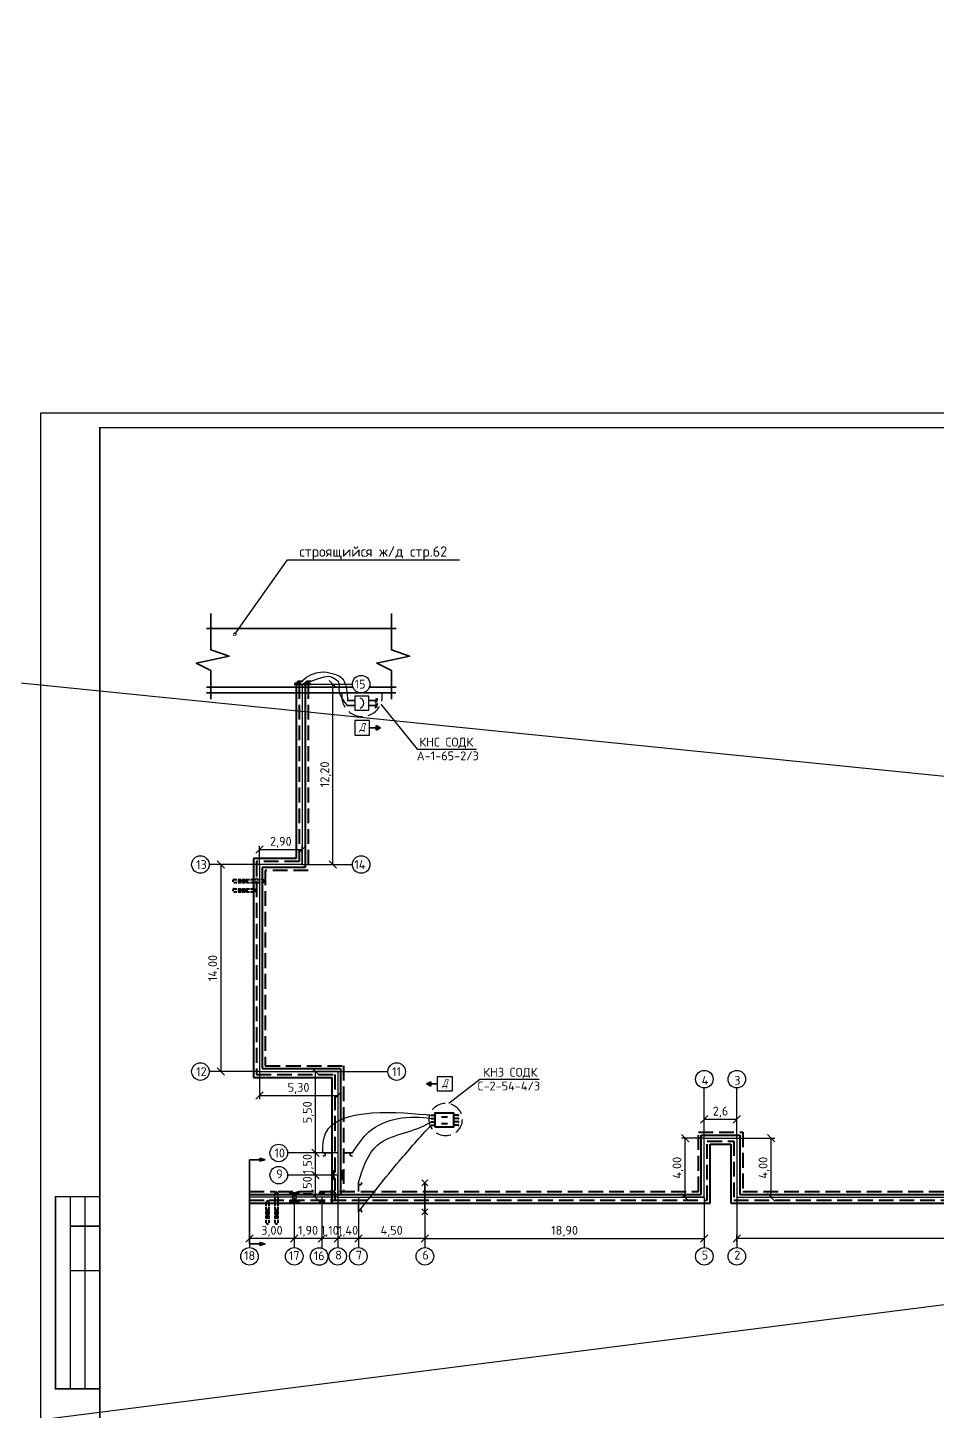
# Model space of a CAD drawing. Header units: millimetres. Extents: x -112426 to 6776, y 1218 to 38707.
# Drawn here: x 2911.5 to 3219.2, y 1483.6 to 1951.4 of the extents above; entities that cross this region are included whole.
import ezdxf
from ezdxf import colors
from ezdxf.entities.mleader import LeaderData, LeaderLine
from ezdxf.math import Vec2, Vec3

# ---------------------------------------------------------------- set-up
doc = ezdxf.new("R2010")
doc.units = ezdxf.units.MM
doc.linetypes.add('DASHED', pattern=[7, 5, -2, 0])
doc.linetypes.add('gost5', pattern=[7, 5, -2, 0])
for name, color, linetype, lineweight in [('Размер 3.5', 250, 'Continuous', 35), ('Таблица', 250, 'Continuous', 30), ('Тонкие', 5, 'Continuous', 30)]:
    doc.layers.add(name, color=color, linetype=linetype, lineweight=lineweight)
doc.styles.add('-ISOCPEUR-', font='isocpeur.ttf')
doc.styles.add('GOST', font='gost.shx', dxfattribs={"oblique": 15})
doc.dimstyles.new('М 1 к 200', dxfattribs={"dimtxt": 3.5, "dimasz": 2.5, "dimexe": 1.25, "dimexo": 0, "dimtad": 1, "dimlfac": 0.2, "dimrnd": 0.1, "dimzin": 1, "dimtxsty": 'GOST', "dimblk": 'OBLIQUE', "dimcen": 2.5, "dimclrd": 256, "dimclre": 256, "dimclrt": 256, "dimadec": 0, "dimazin": 2, "dimtfac": 1, "dimtmove": 0, "dimatfit": 3, "dimldrblk": 'NONE', "dimfxl": 1.25, "dimlwd": -1, "dimlwe": -1, "dimarcsym": 0})

# ---------------------------------------------------------------- blocks, each defined once
blk = doc.blocks.new('_Oblique')
at = {"color": 0, "linetype": 'ByBlock', "lineweight": -2}
blk.add_line((-0.5, -0.5), (0.5, 0.5), dxfattribs=at)
blk = doc.blocks.new('*D12')
at = {"transparency": 16777216}
for p, q in [((3151.38, 1540.84), (3151.38, 1543.24)), ((3467.8, 1541.99), (3151.38, 1541.99)), ((3467.8, 1540.84), (3467.8, 1543.24))]:
    blk.add_line(p, q, dxfattribs=at)
at = {"layer": 'Defpoints', "color": 0, "transparency": 16777216}
for p in [(3151.38, 1541.99), (3151.38, 1540.84), (3467.8, 1540.84)]:
    blk.add_point(p, dxfattribs=at)
at = {"transparency": 16777216, "xscale": 2.5, "yscale": 2.5, "zscale": 2.5, "rotation": 180}
blk.add_blockref('_Oblique', (3151.38, 1541.99), dxfattribs=at)
at = {"transparency": 16777216, "xscale": 2.5, "yscale": 2.5, "zscale": 2.5}
blk.add_blockref('_Oblique', (3467.8, 1541.99), dxfattribs=at)
at = {"transparency": 16777216, "insert": (3309.59, 1544.42), "char_height": 3, "attachment_point": 5, "style": '-ISOCPEUR-'}
blk.add_mtext('63,25', dxfattribs=at)
blk = doc.blocks.new('_None')
blk = doc.blocks.new('*D13')
at = {"transparency": 16777216}
for p, q in [((3151.38, 1575.95), (3164.28, 1575.95)), ((3163.03, 1555.94), (3163.03, 1575.95)), ((3151.38, 1555.94), (3164.28, 1555.94))]:
    blk.add_line(p, q, dxfattribs=at)
at = {"layer": 'Defpoints', "color": 0, "transparency": 16777216}
for p in [(3151.38, 1575.95), (3163.03, 1575.95), (3151.38, 1555.94)]:
    blk.add_point(p, dxfattribs=at)
at = {"transparency": 16777216, "xscale": 2.5, "yscale": 2.5, "zscale": 2.5}
for p, rotation in [((3163.03, 1575.95), 90), ((3163.03, 1555.94), 270)]:
    blk.add_blockref('_Oblique', p, dxfattribs=dict(at, rotation=rotation))
at = {"transparency": 16777216, "insert": (3160.61, 1565.94), "char_height": 3, "attachment_point": 5, "rotation": 90, "style": '-ISOCPEUR-'}
blk.add_mtext('4,00', dxfattribs=at)
blk = doc.blocks.new('*D14')
at = {"transparency": 16777216}
for p, q in [((3140.38, 1575.95), (3132.67, 1575.95)), ((3133.92, 1555.94), (3133.92, 1575.95)), ((3140.38, 1555.94), (3132.67, 1555.94))]:
    blk.add_line(p, q, dxfattribs=at)
at = {"layer": 'Defpoints', "color": 0, "transparency": 16777216}
for p in [(3133.92, 1575.95), (3140.38, 1575.95), (3140.38, 1555.94)]:
    blk.add_point(p, dxfattribs=at)
at = {"transparency": 16777216, "xscale": 2.5, "yscale": 2.5, "zscale": 2.5}
for p, rotation in [((3133.92, 1575.95), 90), ((3133.92, 1555.94), 270)]:
    blk.add_blockref('_Oblique', p, dxfattribs=dict(at, rotation=rotation))
at = {"transparency": 16777216, "insert": (3131.5, 1565.94), "char_height": 3, "attachment_point": 5, "rotation": 90, "style": '-ISOCPEUR-'}
blk.add_mtext('4,00', dxfattribs=at)
blk = doc.blocks.new('*D15')
at = {"transparency": 16777216}
for p, q in [((3140.38, 1575.96), (3140.38, 1583.56)), ((3140.38, 1582.31), (3151.38, 1582.31)), ((3151.38, 1575.95), (3151.38, 1583.56))]:
    blk.add_line(p, q, dxfattribs=at)
at = {"layer": 'Defpoints', "color": 0, "transparency": 16777216}
for p in [(3151.38, 1582.31), (3140.38, 1575.96), (3151.38, 1575.95)]:
    blk.add_point(p, dxfattribs=at)
at = {"transparency": 16777216, "xscale": 2.5, "yscale": 2.5, "zscale": 2.5, "rotation": 180}
blk.add_blockref('_Oblique', (3140.38, 1582.31), dxfattribs=at)
at = {"transparency": 16777216, "xscale": 2.5, "yscale": 2.5, "zscale": 2.5}
blk.add_blockref('_Oblique', (3151.38, 1582.31), dxfattribs=at)
at = {"transparency": 16777216, "insert": (3145.88, 1584.73), "char_height": 3, "attachment_point": 5, "style": '-ISOCPEUR-'}
blk.add_mtext('2,6', dxfattribs=at)
blk = doc.blocks.new('*D16')
at = {"transparency": 16777216}
for p, q in [((3045.88, 1545.74), (3045.88, 1540.74)), ((3140.38, 1545.74), (3140.38, 1540.74)), ((3045.88, 1541.99), (3140.38, 1541.99))]:
    blk.add_line(p, q, dxfattribs=at)
at = {"layer": 'Defpoints', "color": 0, "transparency": 16777216}
for p in [(3045.88, 1545.74), (3140.38, 1545.74), (3140.38, 1541.99)]:
    blk.add_point(p, dxfattribs=at)
at = {"transparency": 16777216, "xscale": 2.5, "yscale": 2.5, "zscale": 2.5, "rotation": 180}
blk.add_blockref('_Oblique', (3045.88, 1541.99), dxfattribs=at)
at = {"transparency": 16777216, "xscale": 2.5, "yscale": 2.5, "zscale": 2.5}
blk.add_blockref('_Oblique', (3140.38, 1541.99), dxfattribs=at)
at = {"transparency": 16777216, "insert": (3093.13, 1544.42), "char_height": 3, "attachment_point": 5, "style": '-ISOCPEUR-'}
blk.add_mtext('18,90', dxfattribs=at)
blk = doc.blocks.new('*D17')
at = {"transparency": 16777216}
for p, q in [((3023.38, 1545.74), (3023.38, 1540.74)), ((3045.88, 1545.74), (3045.88, 1540.74)), ((3045.88, 1541.99), (3023.38, 1541.99))]:
    blk.add_line(p, q, dxfattribs=at)
at = {"layer": 'Defpoints', "color": 0, "transparency": 16777216}
for p in [(3023.38, 1545.74), (3045.88, 1545.74), (3023.38, 1541.99)]:
    blk.add_point(p, dxfattribs=at)
at = {"transparency": 16777216, "xscale": 2.5, "yscale": 2.5, "zscale": 2.5, "rotation": 180}
blk.add_blockref('_Oblique', (3023.38, 1541.99), dxfattribs=at)
at = {"transparency": 16777216, "xscale": 2.5, "yscale": 2.5, "zscale": 2.5}
blk.add_blockref('_Oblique', (3045.88, 1541.99), dxfattribs=at)
at = {"transparency": 16777216, "insert": (3034.63, 1544.42), "char_height": 3, "attachment_point": 5, "style": '-ISOCPEUR-'}
blk.add_mtext('4,50', dxfattribs=at)
blk = doc.blocks.new('*D18')
at = {"transparency": 16777216}
for p, q in [((3016.38, 1545.74), (3016.38, 1540.74)), ((3023.38, 1545.74), (3023.38, 1540.74)), ((3023.38, 1541.99), (3016.38, 1541.99))]:
    blk.add_line(p, q, dxfattribs=at)
at = {"layer": 'Defpoints', "color": 0, "transparency": 16777216}
for p in [(3016.38, 1545.74), (3023.38, 1545.74), (3016.38, 1541.99)]:
    blk.add_point(p, dxfattribs=at)
at = {"transparency": 16777216, "xscale": 2.5, "yscale": 2.5, "zscale": 2.5, "rotation": 180}
blk.add_blockref('_Oblique', (3016.38, 1541.99), dxfattribs=at)
at = {"transparency": 16777216, "xscale": 2.5, "yscale": 2.5, "zscale": 2.5}
blk.add_blockref('_Oblique', (3023.38, 1541.99), dxfattribs=at)
at = {"transparency": 16777216, "insert": (3019.88, 1544.42), "char_height": 3, "attachment_point": 5, "style": '-ISOCPEUR-'}
blk.add_mtext('1,40', dxfattribs=at)
blk = doc.blocks.new('*D19')
at = {"transparency": 16777216}
for p, q in [((3011.03, 1545.74), (3011.03, 1540.74)), ((3016.38, 1545.74), (3016.38, 1540.74)), ((3016.38, 1541.99), (3011.03, 1541.99))]:
    blk.add_line(p, q, dxfattribs=at)
at = {"layer": 'Defpoints', "color": 0, "transparency": 16777216}
for p in [(3011.03, 1545.74), (3016.38, 1545.74), (3011.03, 1541.99)]:
    blk.add_point(p, dxfattribs=at)
at = {"transparency": 16777216, "xscale": 2.5, "yscale": 2.5, "zscale": 2.5, "rotation": 180}
blk.add_blockref('_Oblique', (3011.03, 1541.99), dxfattribs=at)
at = {"transparency": 16777216, "xscale": 2.5, "yscale": 2.5, "zscale": 2.5}
blk.add_blockref('_Oblique', (3016.38, 1541.99), dxfattribs=at)
at = {"transparency": 16777216, "insert": (3013.7, 1544.42), "char_height": 3, "attachment_point": 5, "style": '-ISOCPEUR-'}
blk.add_mtext('1,10', dxfattribs=at)
blk = doc.blocks.new('*D20')
at = {"transparency": 16777216}
for p, q in [((3001.68, 1545.74), (3001.68, 1540.74)), ((3011.03, 1545.74), (3011.03, 1540.74)), ((3011.03, 1541.99), (3001.68, 1541.99))]:
    blk.add_line(p, q, dxfattribs=at)
at = {"layer": 'Defpoints', "color": 0, "transparency": 16777216}
for p in [(3001.68, 1545.74), (3011.03, 1545.74), (3001.68, 1541.99)]:
    blk.add_point(p, dxfattribs=at)
at = {"transparency": 16777216, "xscale": 2.5, "yscale": 2.5, "zscale": 2.5, "rotation": 180}
blk.add_blockref('_Oblique', (3001.68, 1541.99), dxfattribs=at)
at = {"transparency": 16777216, "xscale": 2.5, "yscale": 2.5, "zscale": 2.5}
blk.add_blockref('_Oblique', (3011.03, 1541.99), dxfattribs=at)
at = {"transparency": 16777216, "insert": (3006.35, 1544.42), "char_height": 3, "attachment_point": 5, "style": '-ISOCPEUR-'}
blk.add_mtext('1,90', dxfattribs=at)
blk = doc.blocks.new('*D21')
at = {"transparency": 16777216}
for p, q in [((2986.53, 1545.74), (2986.53, 1540.74)), ((3001.68, 1545.74), (3001.68, 1540.74)), ((3001.68, 1541.99), (2986.53, 1541.99))]:
    blk.add_line(p, q, dxfattribs=at)
at = {"layer": 'Defpoints', "color": 0, "transparency": 16777216}
for p in [(2986.53, 1545.74), (3001.68, 1545.74), (2986.53, 1541.99)]:
    blk.add_point(p, dxfattribs=at)
at = {"transparency": 16777216, "xscale": 2.5, "yscale": 2.5, "zscale": 2.5, "rotation": 180}
blk.add_blockref('_Oblique', (2986.53, 1541.99), dxfattribs=at)
at = {"transparency": 16777216, "xscale": 2.5, "yscale": 2.5, "zscale": 2.5}
blk.add_blockref('_Oblique', (3001.68, 1541.99), dxfattribs=at)
at = {"transparency": 16777216, "insert": (2994.11, 1544.42), "char_height": 3, "attachment_point": 5, "style": '-ISOCPEUR-'}
blk.add_mtext('3,00', dxfattribs=at)
blk = doc.blocks.new('*D22')
at = {"transparency": 16777216}
for p, q in [((2981.54, 1668.44), (2975.62, 1668.44)), ((2976.87, 1668.44), (2976.87, 1598.44)), ((2981.54, 1598.44), (2975.62, 1598.44))]:
    blk.add_line(p, q, dxfattribs=at)
at = {"layer": 'Defpoints', "color": 0, "transparency": 16777216}
for p in [(2981.54, 1668.44), (2976.87, 1598.44), (2981.54, 1598.44)]:
    blk.add_point(p, dxfattribs=at)
at = {"transparency": 16777216, "xscale": 2.5, "yscale": 2.5, "zscale": 2.5}
for p, rotation in [((2976.87, 1668.44), 90), ((2976.87, 1598.44), 270)]:
    blk.add_blockref('_Oblique', p, dxfattribs=dict(at, rotation=rotation))
at = {"transparency": 16777216, "insert": (2974.45, 1633.44), "char_height": 3, "attachment_point": 5, "rotation": 90, "style": '-ISOCPEUR-'}
blk.add_mtext('14,00', dxfattribs=at)
blk = doc.blocks.new('*D23')
at = {"transparency": 16777216}
for p, q in [((2989.88, 1598.44), (2989.88, 1589.07)), ((3016.38, 1598.44), (3016.38, 1589.07)), ((2989.88, 1590.32), (3016.38, 1590.32))]:
    blk.add_line(p, q, dxfattribs=at)
at = {"layer": 'Defpoints', "color": 0, "transparency": 16777216}
for p in [(2989.88, 1598.44), (3016.38, 1598.44), (3016.38, 1590.32)]:
    blk.add_point(p, dxfattribs=at)
at = {"transparency": 16777216, "xscale": 2.5, "yscale": 2.5, "zscale": 2.5, "rotation": 180}
blk.add_blockref('_Oblique', (2989.88, 1590.32), dxfattribs=at)
at = {"transparency": 16777216, "xscale": 2.5, "yscale": 2.5, "zscale": 2.5}
blk.add_blockref('_Oblique', (3016.38, 1590.32), dxfattribs=at)
at = {"transparency": 16777216, "insert": (3003.13, 1592.75), "char_height": 3, "attachment_point": 5, "style": '-ISOCPEUR-'}
blk.add_mtext('5,30', dxfattribs=at)
blk = doc.blocks.new('*D24')
at = {"transparency": 16777216}
for p, q in [((2989.88, 1668.44), (2989.88, 1674.77)), ((3004.38, 1668.45), (3004.38, 1674.77)), ((2989.88, 1673.52), (3004.38, 1673.52))]:
    blk.add_line(p, q, dxfattribs=at)
at = {"layer": 'Defpoints', "color": 0, "transparency": 16777216}
for p in [(3004.38, 1673.52), (2989.88, 1668.44), (3004.38, 1668.45)]:
    blk.add_point(p, dxfattribs=at)
at = {"transparency": 16777216, "xscale": 2.5, "yscale": 2.5, "zscale": 2.5, "rotation": 180}
blk.add_blockref('_Oblique', (2989.88, 1673.52), dxfattribs=at)
at = {"transparency": 16777216, "xscale": 2.5, "yscale": 2.5, "zscale": 2.5}
blk.add_blockref('_Oblique', (3004.38, 1673.52), dxfattribs=at)
at = {"transparency": 16777216, "insert": (2997.13, 1675.94), "char_height": 3, "attachment_point": 5, "style": '-ISOCPEUR-'}
blk.add_mtext('2,90', dxfattribs=at)
blk = doc.blocks.new('*D25')
at = {"transparency": 16777216}
for p, q in [((3004.38, 1729.44), (3016.02, 1729.44)), ((3014.77, 1668.45), (3014.77, 1729.44)), ((3004.38, 1668.45), (3016.02, 1668.45))]:
    blk.add_line(p, q, dxfattribs=at)
at = {"layer": 'Defpoints', "color": 0, "transparency": 16777216}
for p in [(3004.38, 1729.44), (3014.77, 1729.44), (3004.38, 1668.45)]:
    blk.add_point(p, dxfattribs=at)
at = {"transparency": 16777216, "xscale": 2.5, "yscale": 2.5, "zscale": 2.5}
for p, rotation in [((3014.77, 1729.44), 90), ((3014.77, 1668.45), 270)]:
    blk.add_blockref('_Oblique', p, dxfattribs=dict(at, rotation=rotation))
at = {"transparency": 16777216, "insert": (3012.34, 1698.95), "char_height": 3, "attachment_point": 5, "rotation": 90, "style": '-ISOCPEUR-'}
blk.add_mtext('12,20', dxfattribs=at)
blk = doc.blocks.new('*D34')
at = {"transparency": 16777216}
for p, q in [((3016.38, 1563.44), (3007.62, 1563.44)), ((3008.87, 1555.94), (3008.87, 1563.44)), ((3016.38, 1555.94), (3007.62, 1555.94))]:
    blk.add_line(p, q, dxfattribs=at)
at = {"layer": 'Defpoints', "color": 0, "transparency": 16777216}
for p in [(3008.87, 1563.44), (3016.38, 1563.44), (3016.38, 1555.94)]:
    blk.add_point(p, dxfattribs=at)
at = {"transparency": 16777216, "xscale": 2.5, "yscale": 2.5, "zscale": 2.5}
for p, rotation in [((3008.87, 1563.44), 90), ((3008.87, 1555.94), 270)]:
    blk.add_blockref('_Oblique', p, dxfattribs=dict(at, rotation=rotation))
at = {"transparency": 16777216, "insert": (3006.44, 1559.69), "char_height": 3, "attachment_point": 5, "rotation": 90, "style": '-ISOCPEUR-'}
blk.add_mtext('1,50', dxfattribs=at)
blk = doc.blocks.new('*D35')
at = {"transparency": 16777216}
for p, q in [((3016.38, 1570.94), (3007.62, 1570.94)), ((3008.87, 1563.44), (3008.87, 1570.94)), ((3016.38, 1563.44), (3007.62, 1563.44))]:
    blk.add_line(p, q, dxfattribs=at)
at = {"layer": 'Defpoints', "color": 0, "transparency": 16777216}
for p in [(3008.87, 1570.94), (3016.38, 1570.94), (3016.38, 1563.44)]:
    blk.add_point(p, dxfattribs=at)
at = {"transparency": 16777216, "xscale": 2.5, "yscale": 2.5, "zscale": 2.5}
for p, rotation in [((3008.87, 1570.94), 90), ((3008.87, 1563.44), 270)]:
    blk.add_blockref('_Oblique', p, dxfattribs=dict(at, rotation=rotation))
at = {"transparency": 16777216, "insert": (3006.44, 1567.19), "char_height": 3, "attachment_point": 5, "rotation": 90, "style": '-ISOCPEUR-'}
blk.add_mtext('1,50', dxfattribs=at)
blk = doc.blocks.new('*D36')
at = {"transparency": 16777216}
for p, q in [((3016.38, 1598.44), (3007.62, 1598.44)), ((3008.87, 1570.94), (3008.87, 1598.44)), ((3016.38, 1570.94), (3007.62, 1570.94))]:
    blk.add_line(p, q, dxfattribs=at)
at = {"layer": 'Defpoints', "color": 0, "transparency": 16777216}
for p in [(3008.87, 1598.44), (3016.38, 1598.44), (3016.38, 1570.94)]:
    blk.add_point(p, dxfattribs=at)
at = {"transparency": 16777216, "xscale": 2.5, "yscale": 2.5, "zscale": 2.5}
for p, rotation in [((3008.87, 1598.44), 90), ((3008.87, 1570.94), 270)]:
    blk.add_blockref('_Oblique', p, dxfattribs=dict(at, rotation=rotation))
at = {"transparency": 16777216, "insert": (3006.44, 1584.69), "char_height": 3, "attachment_point": 5, "rotation": 90, "style": '-ISOCPEUR-'}
blk.add_mtext('5,50', dxfattribs=at)
blk = doc.blocks.new('_DotSmall')
at = {"color": 0, "linetype": 'ByBlock', "const_width": 0.5}
blk.add_lwpolyline([(-0.0625, 0, 1), (0.0625, 0, 1)], format="xyb", close=True, dxfattribs=at)

msp = doc.modelspace()

# ---------------------------------------------------------------- hatches: boundary and pattern name
h = msp.add_hatch(color=256)
h.dxf.hatch_style = 1
h.paths.add_polyline_path([(2984.269, 1662.877), (2985.769, 1662.377), (2985.769, 1663.377)])
h.paths.add_polyline_path([(2984.269, 1662.877), (2982.769, 1663.377), (2982.769, 1662.377)])
h = msp.add_hatch(color=256)
h.dxf.hatch_style = 1
h.paths.add_polyline_path([(2984.269, 1659.753), (2985.769, 1659.253), (2985.769, 1660.253)])
h.paths.add_polyline_path([(2984.269, 1659.753), (2982.769, 1660.253), (2982.769, 1659.253)])
at = {"lineweight": 35}
h = msp.add_hatch(color=256, dxfattribs=at)
h.dxf.hatch_style = 1
h.paths.add_polyline_path([(2990.06, 1569.158), (2990.06, 1568.158), (2991.796, 1568.658)])
h = msp.add_hatch(color=256)
h.dxf.hatch_style = 1
h.paths.add_polyline_path([(3014.878, 1563.441), (3015.378, 1564.941), (3014.378, 1564.941)])
h.paths.add_polyline_path([(3014.878, 1563.441), (3014.378, 1561.941), (3015.378, 1561.941)])
h = msp.add_hatch(color=256)
h.dxf.hatch_style = 1
h.paths.add_polyline_path([(3017.878, 1563.441), (3018.378, 1564.941), (3017.378, 1564.941)])
h.paths.add_polyline_path([(3017.878, 1563.441), (3017.378, 1561.941), (3018.378, 1561.941)])
h = msp.add_hatch(color=256)
h.dxf.hatch_style = 1
h.paths.add_polyline_path([(3001.678, 1557.441), (3000.178, 1557.941), (3000.178, 1556.941)])
h.paths.add_polyline_path([(3003.178, 1557.941), (3001.678, 1557.441), (3003.178, 1556.941)])
h = msp.add_hatch(color=256)
h.dxf.hatch_style = 1
h.paths.add_polyline_path([(3011.78, 1557.941), (3010.044, 1557.441), (3011.78, 1556.941)])
h = msp.add_hatch(color=256)
h.dxf.hatch_style = 1
h.paths.add_polyline_path([(3001.678, 1554.441), (3000.178, 1554.941), (3000.178, 1553.941)])
h.paths.add_polyline_path([(3003.178, 1554.941), (3001.678, 1554.441), (3003.178, 1553.941)])
h = msp.add_hatch(color=256)
h.dxf.hatch_style = 1
h.paths.add_polyline_path([(3011.78, 1554.941), (3010.044, 1554.441), (3011.78, 1553.941)])
h = msp.add_hatch(color=256)
h.dxf.hatch_style = 1
h.paths.add_polyline_path([(2992.703, 1550.332), (2993.203, 1551.832), (2992.203, 1551.832)])
h.paths.add_polyline_path([(2992.703, 1550.332), (2992.203, 1548.832), (2993.203, 1548.832)])
h = msp.add_hatch(color=256)
h.dxf.hatch_style = 1
h.paths.add_polyline_path([(2995.703, 1550.332), (2996.203, 1551.832), (2995.203, 1551.832)])
h.paths.add_polyline_path([(2995.703, 1550.332), (2995.203, 1548.832), (2996.203, 1548.832)])
h = msp.add_hatch(color=256, dxfattribs=at)
h.dxf.hatch_style = 1
h.paths.add_polyline_path([(2990.06, 1540.673), (2990.06, 1539.673), (2991.796, 1540.173)])
at = {"layer": 'Размер 3.5'}
h = msp.add_hatch(color=4, dxfattribs=at)
h.dxf.hatch_style = 1
h.paths.add_polyline_path([(3029.389, 1715.425), (3029.389, 1714.678), (3029.389, 1713.931), (3030.884, 1714.678)])
h = msp.add_hatch(color=4, dxfattribs=at)
h.dxf.hatch_style = 1
h.paths.add_polyline_path([(3046.373, 1594.289), (3047.867, 1593.542), (3047.867, 1594.289), (3047.867, 1595.036)])

# ---------------------------------------------------------------- linework, layer by layer
at = {"lineweight": 35}
for p, q in [((3036.158, 1748.253), (2971.948, 1748.253)), ((3021.53, 1728.445), (2971.948, 1728.445)), ((2971.948, 1726.445), (3035.991, 1726.445)), ((3036.158, 1728.445), (3027.111, 1728.445)), ((2982.769, 1663.377), (2982.769, 1662.377)), ((2985.769, 1663.377), (2982.769, 1662.377)), ((2985.769, 1662.377), (2982.769, 1663.377)), ((2985.769, 1663.377), (2985.769, 1662.377)), ((2982.769, 1660.253), (2982.769, 1659.253)), ((2985.769, 1660.253), (2982.769, 1659.253)), ((2985.769, 1659.253), (2982.769, 1660.253)), ((2985.769, 1660.253), (2985.769, 1659.253)), ((2986.532, 1540.173), (2986.532, 1568.658)), ((2986.532, 1568.658), (2990.06, 1568.658)), ((2991.796, 1568.658), (2990.06, 1569.158)), ((2990.06, 1568.158), (2990.06, 1569.158)), ((2991.796, 1568.658), (2990.06, 1568.158)), ((3014.378, 1570.941), (3011.378, 1570.941)), ((3012.136, 1570.091), (3011.378, 1569.814)), ((3012.136, 1570.941), (3012.136, 1570.091)), ((3018.378, 1570.941), (3021.378, 1570.941)), ((3020.62, 1570.941), (3020.62, 1570.091)), ((3020.62, 1570.091), (3021.378, 1569.814)), ((3014.378, 1564.941), (3015.378, 1564.941)), ((3014.378, 1564.941), (3015.378, 1561.941)), ((3015.378, 1564.941), (3014.378, 1561.941)), ((3017.378, 1564.941), (3018.378, 1564.941)), ((3017.378, 1564.941), (3018.378, 1561.941)), ((3018.378, 1564.941), (3017.378, 1561.941)), ((3000.178, 1556.941), (3000.178, 1557.941)), ((3000.178, 1556.941), (3003.178, 1557.941)), ((3000.178, 1557.941), (3003.178, 1556.941)), ((3003.178, 1556.941), (3003.178, 1557.941)), ((3010.044, 1557.441), (3011.78, 1557.941)), ((3011.78, 1557.941), (3011.78, 1556.941)), ((3014.378, 1561.941), (3015.378, 1561.941)), ((3017.378, 1561.941), (3018.378, 1561.941)), ((3023.378, 1557.941), (3023.378, 1560.941)), ((3023.378, 1560.183), (3024.228, 1560.183)), ((3024.228, 1560.183), (3024.505, 1560.941)), ((3044.878, 1561.822), (3046.878, 1559.822)), ((3046.878, 1561.822), (3044.878, 1559.822)), ((3045.878, 1551.06), (3045.878, 1560.822)), ((3000.178, 1553.941), (3000.178, 1554.941)), ((3000.178, 1553.941), (3003.178, 1554.941)), ((3000.178, 1554.941), (3003.178, 1553.941)), ((3003.178, 1553.941), (3003.178, 1554.941)), ((3010.044, 1557.441), (3011.78, 1556.941)), ((3010.044, 1554.441), (3011.78, 1554.941)), ((3010.044, 1554.441), (3011.78, 1553.941)), ((3011.78, 1554.941), (3011.78, 1553.941)), ((3023.378, 1553.941), (3023.378, 1550.941)), ((2992.203, 1551.832), (2993.203, 1551.832)), ((2992.203, 1551.832), (2993.203, 1548.832)), ((2993.203, 1551.832), (2992.203, 1548.832)), ((2992.203, 1548.832), (2993.203, 1548.832)), ((2995.203, 1551.832), (2996.203, 1551.832)), ((2995.203, 1551.832), (2996.203, 1548.832)), ((2996.203, 1551.832), (2995.203, 1548.832)), ((2995.203, 1548.832), (2996.203, 1548.832)), ((3023.378, 1551.699), (3024.228, 1551.699)), ((3024.228, 1551.699), (3024.505, 1550.941)), ((3044.878, 1550.06), (3046.878, 1552.06)), ((3046.878, 1550.06), (3044.878, 1552.06)), ((2986.532, 1540.173), (2990.06, 1540.173)), ((2991.796, 1540.173), (2990.06, 1540.673)), ((2990.06, 1539.673), (2990.06, 1540.673)), ((2991.796, 1540.173), (2990.06, 1539.673))]:
    msp.add_line(p, q, dxfattribs=at)
at = {"color": 5, "linetype": 'ByBlock', "lineweight": 40}
for p, q in [((3001.913, 1729.822), (3001.913, 1729.064)), ((3001.913, 1729.822), (3002.878, 1729.822)), ((3002.378, 1729.445), (3002.378, 1670.445)), ((3002.378, 1729.445), (3003.378, 1729.445)), ((3002.878, 1729.822), (3002.878, 1730.469)), ((3002.878, 1730.469), (3004.443, 1730.469)), ((3003.844, 1729.822), (3002.878, 1729.822)), ((3003.844, 1729.822), (3003.844, 1729.064)), ((3002.378, 1670.445), (2987.878, 1670.445)), ((2987.878, 1670.445), (2987.878, 1596.445)), ((2987.878, 1596.445), (3014.378, 1596.441)), ((3014.378, 1596.441), (3014.378, 1558.261)), ((3142.378, 1553.941), (3142.378, 1573.956)), ((3142.378, 1573.956), (3149.378, 1573.95)), ((3149.378, 1573.95), (3149.378, 1553.941)), ((2986.532, 1553.941), (3142.378, 1553.941)), ((3014.378, 1557.621), (3014.378, 1557.261)), ((3014.378, 1556.621), (3014.378, 1555.261)), ((3014.378, 1554.621), (3014.378, 1553.941)), ((3015.378, 1557.621), (3015.378, 1557.261)), ((3149.378, 1553.941), (3467.8, 1553.941))]:
    msp.add_line(p, q, dxfattribs=at)
for p, q in [((3002.378, 1728.445), (3002.378, 1729.445)), ((3004.378, 1729.448), (3021.355, 1729.448)), ((3030.913, 1722.678), (3043.276, 1707.412)), ((3043.276, 1707.412), (3063.31, 1707.412)), ((2989.878, 1668.445), (2972.901, 1668.445)), ((3004.378, 1668.448), (3021.355, 1668.448)), ((2989.878, 1598.445), (2972.901, 1598.445)), ((3016.378, 1598.445), (3033.355, 1598.445)), ((3064.5, 1595.791), (3053.96, 1587.703)), ((3084.534, 1595.791), (3064.5, 1595.791)), ((3140.378, 1575.949), (3140.378, 1592.925)), ((3151.378, 1575.949), (3151.378, 1592.925)), ((3016.378, 1570.941), (2999.401, 1570.941)), ((3016.378, 1563.441), (2999.401, 1563.441)), ((3016.378, 1555.941), (3016.378, 1563.441)), ((2986.532, 1555.941), (2986.532, 1538.964)), ((3001.678, 1555.941), (2986.532, 1555.941)), ((3001.678, 1555.941), (2994.203, 1555.941)), ((3011.028, 1555.941), (3001.678, 1555.941)), ((3001.678, 1555.941), (3001.678, 1551.931)), ((3001.678, 1555.941), (3001.678, 1538.964)), ((3016.378, 1555.941), (3011.028, 1555.941)), ((3011.028, 1555.941), (3011.028, 1552.916)), ((3011.028, 1555.941), (3011.028, 1538.749)), ((3016.378, 1555.941), (3016.378, 1538.964)), ((3023.378, 1555.941), (3023.378, 1538.964)), ((3045.878, 1555.941), (3045.878, 1538.964)), ((3140.378, 1555.941), (3140.378, 1538.964)), ((3151.378, 1555.941), (3151.378, 1538.964))]:
    msp.add_line(p, q)
at = {"color": 5, "linetype": 'DASHED', "lineweight": 40}
for p, q in [((3003.378, 1729.445), (3003.378, 1669.445)), ((3003.378, 1669.445), (2988.878, 1669.445)), ((2988.878, 1669.445), (2988.878, 1597.445)), ((2988.878, 1597.445), (3015.378, 1597.441)), ((3015.378, 1597.441), (3015.378, 1558.261)), ((3141.378, 1554.941), (3141.378, 1574.957)), ((3141.378, 1574.957), (3150.378, 1574.949)), ((3150.378, 1574.949), (3150.378, 1554.941)), ((2986.532, 1554.941), (2992.229, 1554.941)), ((2993.191, 1554.941), (3141.378, 1554.941)), ((3015.378, 1557.621), (3015.378, 1557.261)), ((3015.378, 1556.621), (3015.378, 1554.941)), ((3150.378, 1554.941), (3467.8, 1554.941))]:
    msp.add_line(p, q, dxfattribs=at)
at = {"color": 7}
for p, q in [((3004.378, 1729.445), (3004.378, 1668.445)), ((3004.378, 1668.445), (2989.878, 1668.445)), ((2989.878, 1668.445), (2989.878, 1598.445)), ((2989.878, 1598.445), (3016.378, 1598.441)), ((3016.378, 1598.441), (3016.378, 1555.941)), ((3140.378, 1555.941), (3140.378, 1575.958)), ((3140.378, 1575.958), (3151.378, 1575.949)), ((3151.378, 1575.949), (3151.378, 1555.941)), ((3016.378, 1555.941), (3140.378, 1555.941)), ((3151.378, 1555.941), (3467.8, 1555.941))]:
    msp.add_line(p, q, dxfattribs=at)
at = {"color": 1, "linetype": 'ByBlock', "lineweight": 40}
for p, q in [((3004.912, 1729.822), (3004.912, 1729.064)), ((3004.912, 1729.822), (3005.877, 1729.822)), ((3005.376, 1729.445), (3005.378, 1667.445)), ((3005.376, 1729.445), (3006.378, 1729.445)), ((3005.877, 1729.822), (3005.877, 1730.469)), ((3005.877, 1730.469), (3007.441, 1730.469)), ((3006.842, 1729.822), (3005.877, 1729.822)), ((3006.842, 1729.822), (3006.842, 1729.064)), ((3005.378, 1667.445), (2990.878, 1667.445)), ((2990.878, 1667.445), (2990.878, 1599.445)), ((2990.878, 1599.445), (3017.378, 1599.441)), ((3017.378, 1599.441), (3017.378, 1558.261)), ((3139.378, 1556.941), (3139.378, 1576.958)), ((3139.378, 1576.958), (3152.378, 1576.948)), ((3152.378, 1576.948), (3152.378, 1556.941)), ((2986.532, 1556.941), (3139.378, 1556.941)), ((3017.378, 1557.621), (3017.378, 1556.941)), ((3152.378, 1556.941), (3467.8, 1556.941))]:
    msp.add_line(p, q, dxfattribs=at)
at = {"color": 1, "linetype": 'DASHED', "lineweight": 40}
for p, q in [((3006.378, 1729.445), (3006.378, 1666.445)), ((3006.378, 1666.445), (2991.878, 1666.445)), ((2991.878, 1666.445), (2991.878, 1600.444)), ((2991.878, 1600.444), (3018.378, 1600.441)), ((3018.378, 1600.441), (3018.378, 1557.941)), ((3138.378, 1557.941), (3138.378, 1577.959)), ((3138.378, 1577.959), (3153.378, 1577.947)), ((3153.378, 1577.947), (3153.378, 1557.941)), ((2986.532, 1557.941), (2995.15, 1557.941)), ((2996.203, 1557.941), (3138.378, 1557.941)), ((3153.378, 1557.941), (3467.8, 1557.941))]:
    msp.add_line(p, q, dxfattribs=at)
at = {"linetype": 'gost5', "lineweight": 40, "ltscale": 0.2}
for p, q in [((2981.298, 1663.377), (2987.558, 1663.377)), ((2981.298, 1662.377), (2987.558, 1662.377)), ((2988.198, 1663.377), (2988.558, 1663.377)), ((2988.198, 1662.377), (2988.558, 1662.377)), ((2989.198, 1663.377), (2990.548, 1663.377)), ((2989.198, 1662.377), (2990.548, 1662.377)), ((2991.188, 1662.377), (2991.878, 1663.43)), ((2991.188, 1663.377), (2991.878, 1662.377)), ((2981.298, 1660.253), (2987.558, 1660.253)), ((2981.298, 1659.253), (2987.558, 1659.253)), ((2988.198, 1660.253), (2988.878, 1659.266)), ((2988.198, 1659.253), (2988.878, 1660.228)), ((2996.203, 1557.25), (2995.15, 1557.941)), ((2995.203, 1557.25), (2996.203, 1557.941)), ((2992.203, 1554.261), (2993.191, 1554.941)), ((2992.203, 1547.361), (2992.203, 1553.621)), ((2993.203, 1554.261), (2992.229, 1554.941)), ((2993.203, 1547.361), (2993.203, 1553.621)), ((2995.203, 1555.261), (2995.203, 1556.611)), ((2995.203, 1554.261), (2995.203, 1554.621)), ((2995.203, 1547.361), (2995.203, 1553.621)), ((2996.203, 1555.261), (2996.203, 1556.611)), ((2996.203, 1554.261), (2996.203, 1554.621)), ((2996.203, 1547.361), (2996.203, 1553.621))]:
    msp.add_line(p, q, dxfattribs=at)
at = {"lineweight": 40}
for p, q in [((3047.946, 1583.763), (3049.251, 1583.763)), ((3047.946, 1582.616), (3049.251, 1582.616)), ((3047.946, 1581.469), (3049.251, 1581.469)), ((3051.436, 1583.155), (3053.525, 1583.155)), ((3057.015, 1583.763), (3055.71, 1583.763)), ((3057.015, 1582.616), (3055.71, 1582.616)), ((3057.015, 1581.469), (3055.71, 1581.469)), ((3057.022, 1583.758), (3057.349, 1583.965)), ((3057.022, 1583.758), (3057.349, 1583.552)), ((3057.022, 1582.611), (3057.349, 1582.818)), ((3057.022, 1582.611), (3057.349, 1582.405)), ((3057.022, 1581.464), (3057.349, 1581.671)), ((3057.022, 1581.464), (3057.349, 1581.257)), ((3047.946, 1580.321), (3049.251, 1580.321)), ((3051.436, 1580.93), (3053.525, 1580.93)), ((3057.015, 1580.321), (3055.71, 1580.321)), ((3057.015, 1580.321), (3057.342, 1580.528)), ((3057.015, 1580.321), (3057.342, 1580.115))]:
    msp.add_line(p, q, dxfattribs=at)
msp.add_lwpolyline([(2915.92, 1821.16), (3509.92, 1821.16), (3509.92, 1401.16), (2915.92, 1401.16)], close=True)
at = {"const_width": 0.5}
msp.add_lwpolyline([(2935.92, 1816.16), (3504.92, 1816.16), (3504.92, 1406.16), (2935.92, 1406.16)], close=True, dxfattribs=at)
at = {"lineweight": 35}
for points in [[(2973.463, 1724.325), (2973.463, 1734.01), (2968.511, 1736.585), (2979.612, 1738.896), (2973.463, 1741.009), (2973.463, 1753.367)], [(3034.527, 1724.325), (3034.527, 1734.01), (3029.575, 1736.585), (3040.675, 1738.896), (3034.527, 1741.009), (3034.527, 1753.367)]]:
    msp.add_lwpolyline(points, dxfattribs=at)
at = {"lineweight": 40}
msp.add_lwpolyline([(3049.251, 1579.748), (3055.71, 1579.748), (3055.71, 1584.336), (3049.251, 1584.336)], close=True, dxfattribs=at)
at = {"const_width": 0.5}
for points in [[(2935.92, 1491.16), (2920.92, 1491.16), (2920.92, 1556.16), (2935.92, 1556.16)], [(2925.92, 1556.16), (2925.92, 1491.16)], [(2930.92, 1556.16), (2930.92, 1491.16)], [(2925.92, 1546.16), (2935.92, 1546.16)], [(2925.92, 1531.16), (2935.92, 1531.16)]]:
    msp.add_lwpolyline(points, dxfattribs=at)
for centre, radius in [((3024.32, 1729.448), 2.965), ((2969.936, 1668.445), 2.965), ((3024.32, 1668.448), 2.965), ((2969.936, 1598.445), 2.965), ((3036.32, 1598.445), 2.965), ((3140.378, 1595.891), 2.965), ((3151.378, 1595.891), 2.965), ((2996.436, 1570.941), 2.965), ((2996.436, 1563.441), 2.965), ((3001.678, 1555.941), 0.695), ((2986.532, 1535.999), 2.965), ((3001.678, 1535.999), 2.965), ((3010.096, 1535.934), 2.965), ((3016.378, 1535.999), 2.965), ((3023.378, 1535.999), 2.965), ((3045.878, 1535.999), 2.965), ((3140.378, 1535.999), 2.965), ((3151.378, 1535.999), 2.965)]:
    msp.add_circle(centre, radius)
at = {"linetype": 'gost5', "lineweight": 40, "ltscale": 0.2}
for centre, radius, start, end in [((2981.355, 1662.877), 0.503, 96.46273, 263.53727), ((2987.878, 1663.306), 0.327, 12.4748, 167.5252), ((2987.878, 1662.306), 0.327, 12.4748, 167.5252), ((2988.878, 1663.306), 0.327, 12.4748, 167.5252), ((2988.878, 1662.306), 0.327, 12.4748, 167.5252), ((2990.868, 1663.306), 0.327, 12.4748, 167.5252), ((2990.868, 1662.306), 0.327, 12.4748, 167.5252), ((2981.355, 1659.753), 0.503, 96.46273, 263.53727), ((2987.878, 1660.183), 0.327, 12.4748, 167.5252), ((2987.878, 1659.183), 0.327, 12.4748, 167.5252), ((2992.274, 1553.941), 0.327, 102.4748, 257.5252), ((2993.274, 1553.941), 0.327, 102.4748, 257.5252), ((2995.274, 1556.931), 0.327, 102.4748, 257.5252), ((2995.274, 1554.941), 0.327, 102.4748, 257.5252), ((2995.274, 1553.941), 0.327, 102.4748, 257.5252), ((2996.274, 1556.931), 0.327, 102.4748, 257.5252), ((2996.274, 1554.941), 0.327, 102.4748, 257.5252), ((2996.274, 1553.941), 0.327, 102.4748, 257.5252), ((2992.703, 1547.418), 0.503, 186.46273, 353.53727), ((2995.703, 1547.418), 0.503, 186.46273, 353.53727)]:
    msp.add_arc(centre, radius, start, end, dxfattribs=at)
at = {"color": 5, "linetype": 'ByBlock', "lineweight": 40}
for centre in [(3014.449, 1557.941), (3015.449, 1557.941), (3014.449, 1556.941), (3014.449, 1554.941), (3015.449, 1556.941)]:
    msp.add_arc(centre, 0.327, 102.4748, 257.5252, dxfattribs=at)
at = {"color": 1, "linetype": 'ByBlock', "lineweight": 40}
msp.add_arc((3017.449, 1557.941), 0.327, 102.4748, 257.5252, dxfattribs=at)
at = {"layer": 'Размер 3.5'}
for p, q in [((3022.144, 1723.91), (3019.63, 1723.91)), ((3022.144, 1722.164), (3019.63, 1722.164)), ((3029.401, 1723.91), (3026.887, 1723.91)), ((3029.401, 1722.164), (3026.887, 1722.164)), ((3027.148, 1714.678), (3029.389, 1714.678)), ((3029.389, 1714.678), (3029.389, 1715.425)), ((3029.389, 1715.425), (3030.884, 1714.678)), ((3029.389, 1714.678), (3029.389, 1713.931)), ((3029.389, 1713.931), (3030.884, 1714.678)), ((3047.867, 1595.036), (3046.373, 1594.289)), ((3047.867, 1593.542), (3046.373, 1594.289)), ((3047.867, 1594.289), (3047.867, 1595.036)), ((3050.108, 1594.289), (3047.867, 1594.289)), ((3047.867, 1594.289), (3047.867, 1593.542))]:
    msp.add_line(p, q, dxfattribs=at)
at = {"layer": 'Тонкие', "color": 18, "true_color": 0x000000}
for points in [[(3022.144, 1720.665), (3026.887, 1720.665), (3026.887, 1725.408), (3022.144, 1725.408)], [(3022.129, 1712.169), (3027.148, 1712.169), (3027.148, 1717.188), (3022.129, 1717.188)], [(3055.127, 1591.78), (3050.108, 1591.78), (3050.108, 1596.799), (3055.127, 1596.799)]]:
    msp.add_lwpolyline(points, close=True, dxfattribs=at)
at = {"layer": 'Тонкие', "color": 18, "lineweight": 100, "true_color": 0x000000}
for points in [[(3029.372, 1724.655), (3029.516, 1724.483), (3029.544, 1724.282), (3029.516, 1724.082), (3029.401, 1723.91), (3029.229, 1723.565), (3029.286, 1723.365), (3029.401, 1723.192)], [(3029.372, 1722.91), (3029.516, 1722.738), (3029.544, 1722.537), (3029.516, 1722.336), (3029.401, 1722.164), (3029.229, 1721.82), (3029.286, 1721.619), (3029.401, 1721.447)]]:
    msp.add_lwpolyline(points, dxfattribs=at)
at = {"layer": 'Тонкие', "linetype": 'DASHED'}
msp.add_circle((3052.888, 1582.247), 5.56, dxfattribs=at)
msp.add_arc((3024.591, 1725.369), 6.871, 170.99567, 9.00433, dxfattribs=at)
at = {"layer": 'Тонкие', "color": 18, "true_color": 0x000000}
msp.add_arc((3023.428, 1723.037), 1.786, 288.5159, 71.4841, dxfattribs=at)
at = {"layer": 'Тонкие'}
for points in [[(3004.443, 1730.469), (3005.985, 1732.445), (3011.463, 1734.129), (3014.093, 1732.947), (3018.914, 1732.202), (3019.747, 1726.067), (3019.647, 1723.91)], [(3007.441, 1730.469), (3012.708, 1732.445), (3014.707, 1731.983), (3016.629, 1730.354), (3017.082, 1729.172), (3016.445, 1725.838), (3019.63, 1722.164)]]:
    msp.add_open_spline(points, degree=3, dxfattribs=at)
for points in [[(3011.378, 1570.941), (3011.64, 1575.668), (3046.28, 1583.905), (3047.946, 1583.763)], [(3021.378, 1570.941), (3026.922, 1578.072), (3047.946, 1582.616), (3048.004, 1582.606)], [(3023.378, 1560.941), (3029.828, 1573.562), (3046.58, 1580.652), (3047.946, 1581.469)], [(3023.378, 1550.941), (3037.177, 1568.147), (3047.946, 1580.321)]]:
    msp.add_spline(points, degree=3, dxfattribs=at)

# ---------------------------------------------------------------- texts
at = {"char_height": 3, "style": '-ISOCPEUR-'}
for s, width, insert, attachment_point in [('15', 6.35969, (3025.776, 1730.933), 3), ('КНС СОДК', 21.35415, (3062.223, 1711.338), 3), ('А-1-65-2/3', 28.17227, (3064.119, 1706.688), 3), ('13', 6.35969, (2968.48, 1669.929), 1), ('14', 6.35969, (3025.776, 1669.933), 3), ('12', 6.35969, (2968.48, 1599.929), 1), ('11', 6.35969, (3037.776, 1599.929), 3), ('КНЗ СОДК', 21.35415, (3065.587, 1599.717), 1), ('4', 6.35969, (3139.52, 1593.985), 7), ('3', 6.35969, (3150.52, 1593.985), 7), ('С-2-54-4/3', 6.35969, (3063.691, 1595.067), 1), ('10', 6.35969, (2994.98, 1572.425), 1), ('9', 6.35969, (2995.578, 1565.347), 1), ('18', 6.35969, (2984.706, 1537.732), 1), ('17', 6.35969, (2999.852, 1537.732), 1), ('16', 6.35969, (3008.27, 1537.667), 1), ('8', 6.35969, (3015.52, 1537.904), 1), ('7', 6.35969, (3022.52, 1537.904), 1), ('6', 6.35969, (3045.02, 1537.904), 1), ('5', 6.35969, (3139.52, 1537.904), 1), ('2', 6.35969, (3150.52, 1537.904), 1)]:
    msp.add_mtext_dynamic_manual_height_columns(s, width=width, gutter_width=12.5, heights=[0], dxfattribs=dict(at, insert=insert, attachment_point=attachment_point))
at = {"layer": 'Таблица', "char_height": 2.61476, "attachment_point": 5, "style": 'GOST'}
for insert in [(3024.639, 1714.678), (3052.618, 1594.289)]:
    msp.add_mtext_dynamic_manual_height_columns('{\\C256;\\c0;Д}', width=5.01913, gutter_width=13.074, heights=[0], dxfattribs=dict(at, insert=insert))

# ---------------------------------------------------------------- dimensions: what is measured, and where the dimension line sits
for base, p1, p2, picture, middle in [((3014.768, 1729.445), (3004.378, 1668.448), (3004.378, 1729.445), '*D25', (3012.343, 1698.947)), ((2976.871, 1598.445), (2981.535, 1668.445), (2981.535, 1598.445), '*D22', (2974.446, 1633.445)), ((3008.868, 1598.441), (3016.378, 1570.941), (3016.382, 1598.441), '*D36', (3006.443, 1584.691)), ((3133.925, 1575.949), (3140.378, 1555.941), (3140.378, 1575.949), '*D14', (3131.5, 1565.945)), ((3163.034, 1575.949), (3151.378, 1555.941), (3151.378, 1575.949), '*D13', (3160.609, 1565.945)), ((3008.868, 1570.941), (3016.378, 1563.441), (3016.378, 1570.941), '*D35', (3006.443, 1567.191)), ((3008.868, 1563.441), (3016.378, 1555.941), (3016.378, 1563.441), '*D34', (3006.443, 1559.691))]:
    dim = msp.add_linear_dim(base=base, p1=p1, p2=p2, angle=90, dimstyle='М 1 к 200', override={"dimtxt": 3, "dimtxsty": '-ISOCPEUR-'})
    dim.commit()
    dim.dimension.update_dxf_attribs({"geometry": picture, "text_midpoint": middle})
for base, p1, p2, picture, middle in [((3004.378, 1673.515), (2989.878, 1668.445), (3004.378, 1668.448), '*D24', (2997.128, 1675.94)), ((3016.378, 1590.322), (2989.878, 1598.445), (3016.378, 1598.441), '*D23', (3003.128, 1592.747)), ((2986.532, 1541.99), (3001.678, 1545.739), (2986.532, 1545.739), '*D21', (2994.105, 1544.415)), ((3001.678, 1541.99), (3011.028, 1545.739), (3001.678, 1545.739), '*D20', (3006.353, 1544.415)), ((3023.378, 1541.99), (3045.878, 1545.739), (3023.378, 1545.739), '*D17', (3034.628, 1544.415))]:
    dim = msp.add_linear_dim(base=base, p1=p1, p2=p2, dimstyle='М 1 к 200', override={"dimtxt": 3, "dimtxsty": '-ISOCPEUR-'})
    dim.commit()
    dim.dimension.update_dxf_attribs({"geometry": picture, "text_midpoint": middle})
dim = msp.add_linear_dim(base=(3151.378, 1582.306), p1=(3140.378, 1575.958), p2=(3151.378, 1575.949), text='2,6', dimstyle='М 1 к 200', override={"dimtxt": 3, "dimtxsty": '-ISOCPEUR-'})
dim.commit()
dim.dimension.update_dxf_attribs({"geometry": '*D15', "text_midpoint": (3145.878, 1584.731)})
for base, p1, p2, picture, middle in [((3011.028, 1541.99), (3016.378, 1545.739), (3011.028, 1545.739), '*D19', (3013.703, 1541.99)), ((3016.378, 1541.99), (3023.378, 1545.739), (3016.378, 1545.739), '*D18', (3019.878, 1541.99)), ((3140.378, 1541.99), (3045.878, 1545.739), (3140.378, 1545.739), '*D16', (3093.128, 1541.99))]:
    dim = msp.add_linear_dim(base=base, p1=p1, p2=p2, dimstyle='М 1 к 200', override={"dimtxt": 3, "dimtxsty": '-ISOCPEUR-'})
    dim.commit()
    dim.dimension.update_dxf_attribs({"geometry": picture, "text_midpoint": middle, "dimtype": 160})
dim = msp.add_aligned_dim(p1=(3467.8, 1540.838), p2=(3151.378, 1540.838), distance=-1.152, text='63,25', dimstyle='М 1 к 200', override={"dimtxt": 3, "dimtxsty": '-ISOCPEUR-'})
dim.commit()
dim.dimension.update_dxf_attribs({"geometry": '*D12', "text_midpoint": (3309.589, 1544.415)})

# ---------------------------------------------------------------- next in the draw order: leaders
at = {"layer": 'Размер 3.5'}
ml = msp.add_multileader_mtext('Standard', dxfattribs=at)
ml.set_content('строящийся ж/д стр.62', color=256, style='-ISOCPEUR-')
ml.set_leader_properties()
ml.set_arrow_properties(name='DOTSMALL')
ml.build(insert=Vec2(0, 0))
ml.multileader.update_dxf_attribs({"text_left_attachment_type": 6, "text_right_attachment_type": 6, "dogleg_length": 2, "arrow_head_size": 2})
ctx = ml.context
ctx.base_point, ctx.char_height, ctx.arrow_head_size, ctx.plane_origin = Vec3(3001.42, 1771.474), 3.5, 2, Vec3(2989.491, 1766.742)
ctx.left_attachment, ctx.right_attachment = 6, 6
notes = []
notes.append((ctx, [(0, (1, 1, 0), (2999.42, 1771.474), (1, 0), 2, [(0, [(2981.554, 1746.307)], 0, [])])]))
ctx.mtext.insert, ctx.mtext.flow_direction = Vec3(3003.42, 1776.024), 5
ctx.mtext.has_bg_fill, ctx.mtext.bg_color, ctx.mtext.bg_scale_factor, ctx.mtext.bg_transparency, ctx.mtext.use_window_bg_color = 1, -1027028792, 1.5, 0, 1
for ctx, leaders in notes:
    for number, flags, end, landing, length, lines in leaders:
        leader = LeaderData()
        leader.index, (leader.has_last_leader_line, leader.has_dogleg_vector, leader.attachment_direction) = number, flags
        leader.last_leader_point, leader.dogleg_vector, leader.dogleg_length = Vec3(end), Vec3(landing), length
        for number, points, colour, breaks in lines:
            line = LeaderLine()
            line.index, line.vertices, line.color, line.breaks = number, Vec3.list(points), colors.encode_raw_color(colour), breaks
            leader.lines.append(line)
        ctx.leaders.append(leader)

# ---------------------------------------------------------------- next in the draw order: linework, layer by layer
for p, q in [((6610.206, 1951.39), (857.036, 1218.247)), ((1022.192, 1920.504), (6776.04, 1339.375))]:
    msp.add_line(p, q)

doc.saveas('drawing.dxf')
